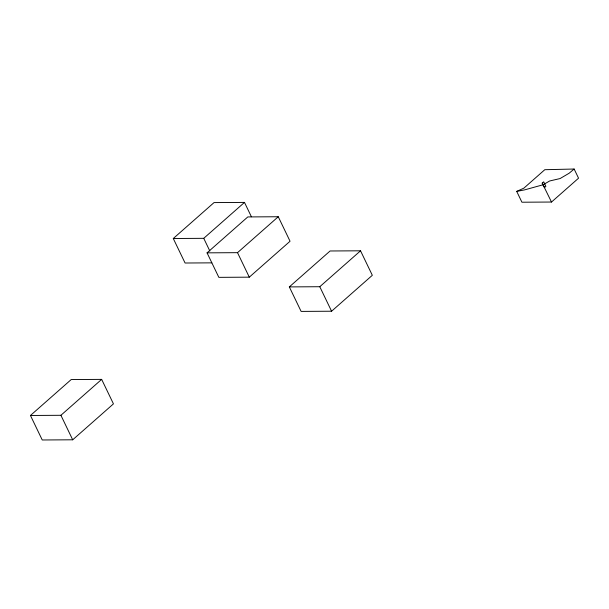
<?xml version="1.0" encoding="UTF-8"?>
<svg xmlns="http://www.w3.org/2000/svg" width="609" height="609" viewBox="0 0 609 609"><rect width="100%" height="100%" fill="white"/><g stroke="black" fill="none" stroke-linecap="round" stroke-linejoin="round"><path stroke-width="0.91" d="M211.841 262.852L185.075 263.012L173.283 238.507L214.033 202.591L244.491 202.409L251.403 216.766M173.283 238.507L203.741 238.325L244.491 202.409M207.052 252.849L247.802 216.933L278.26 216.743L290.051 241.248L249.302 277.164L218.844 277.354L207.052 252.849L237.51 252.666L278.26 216.743M30.45 415.475L71.2 379.559L101.657 379.377L113.449 403.874L72.699 439.797L42.242 439.98L30.45 415.475L60.908 415.292L101.657 379.377M289.328 286.908L330.078 250.984L360.536 250.801L372.327 275.298L331.578 311.222L301.12 311.405L289.328 286.908L319.786 286.717L360.536 250.801M542.353 183.027L543.708 181.832L545.892 186.377L544.537 187.564L542.155 183.027L551.503 202.036L578.55 178.193L574.142 169.028L544.796 169.705L523.892 188.135L516.714 191.393L521.921 202.218L551.503 202.036M574.142 169.028L569.164 173.215L560.09 178.551L549.615 180.995L543.114 184.755L524.6 189.886L516.714 191.393M319.786 286.717L331.578 311.222M237.51 252.666L249.302 277.164M203.741 238.325L209.839 250.999M60.908 415.292L72.699 439.797"/></g></svg>
